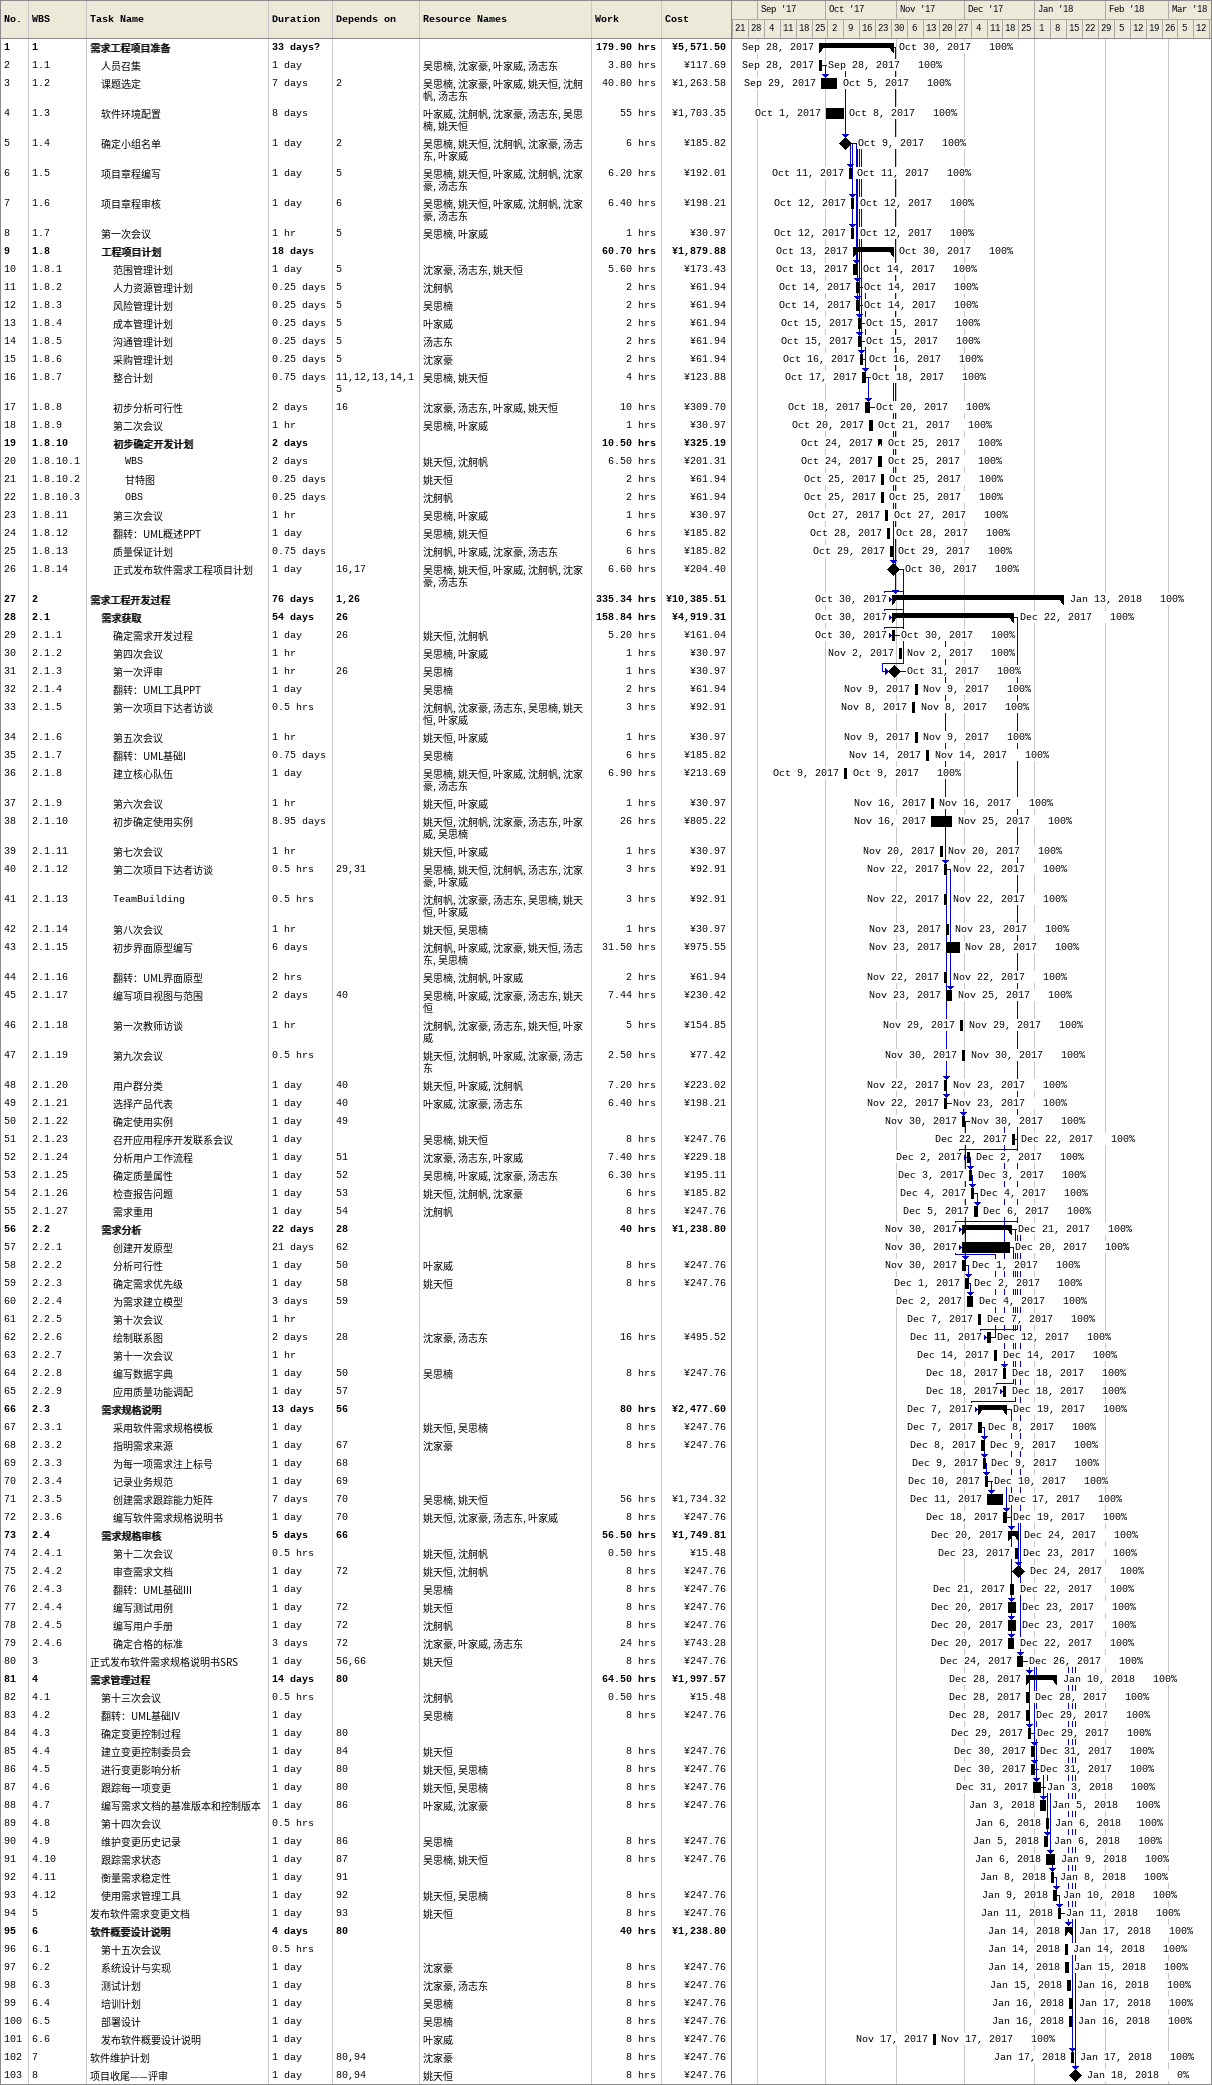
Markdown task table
| ID | WBS | Task | Duration | Start | Finish | Predecessors | Resources | % complete | Work (h) | Cost (¥) |
|---|---|---|---|---|---|---|---|---|---|---|
| 1 | 1 | **需求工程项目准备** | 33d? | 2017-09-28 | 2017-10-30 |  |  | 100 | 179.90 | 5571.50 |
| 2 | 1.1 | 人员召集 | 1d | 2017-09-28 | 2017-09-28 |  | 吴思楠, 沈家豪, 叶家威, 汤志东 | 100 | 3.80 | 117.69 |
| 3 | 1.2 | 课题选定 | 7d | 2017-09-29 | 2017-10-05 | 2 | 吴思楠, 沈家豪, 叶家威, 姚天恒, 沈舸帆, 汤志东 | 100 | 40.80 | 1263.58 |
| 4 | 1.3 | 软件环境配置 | 8d | 2017-10-01 | 2017-10-08 |  | 叶家威, 沈舸帆, 沈家豪, 汤志东, 吴思楠, 姚天恒 | 100 | 55 | 1703.35 |
| 5 | 1.4 | 确定小组名单 | 1d | 2017-10-09 | 2017-10-09 | 2 | 吴思楠, 姚天恒, 沈舸帆, 沈家豪, 汤志东, 叶家威 | 100 | 6 | 185.82 |
| 6 | 1.5 | 项目章程编写 | 1d | 2017-10-11 | 2017-10-11 | 5 | 吴思楠, 姚天恒, 叶家威, 沈舸帆, 沈家豪, 汤志东 | 100 | 6.20 | 192.01 |
| 7 | 1.6 | 项目章程审核 | 1d | 2017-10-12 | 2017-10-12 | 6 | 吴思楠, 姚天恒, 叶家威, 沈舸帆, 沈家豪, 汤志东 | 100 | 6.40 | 198.21 |
| 8 | 1.7 | 第一次会议 | 1h | 2017-10-12 | 2017-10-12 | 5 | 吴思楠, 叶家威 | 100 | 1 | 30.97 |
| 9 | 1.8 | **工程项目计划** | 18d | 2017-10-13 | 2017-10-30 |  |  | 100 | 60.70 | 1879.88 |
| 10 | 1.8.1 | 范围管理计划 | 1d | 2017-10-13 | 2017-10-14 | 5 | 沈家豪, 汤志东, 姚天恒 | 100 | 5.60 | 173.43 |
| 11 | 1.8.2 | 人力资源管理计划 | 0.25d | 2017-10-14 | 2017-10-14 | 5 | 沈舸帆 | 100 | 2 | 61.94 |
| 12 | 1.8.3 | 风险管理计划 | 0.25d | 2017-10-14 | 2017-10-14 | 5 | 吴思楠 | 100 | 2 | 61.94 |
| 13 | 1.8.4 | 成本管理计划 | 0.25d | 2017-10-15 | 2017-10-15 | 5 | 叶家威 | 100 | 2 | 61.94 |
| 14 | 1.8.5 | 沟通管理计划 | 0.25d | 2017-10-15 | 2017-10-15 | 5 | 汤志东 | 100 | 2 | 61.94 |
| 15 | 1.8.6 | 采购管理计划 | 0.25d | 2017-10-16 | 2017-10-16 | 5 | 沈家豪 | 100 | 2 | 61.94 |
| 16 | 1.8.7 | 整合计划 | 0.75d | 2017-10-17 | 2017-10-18 | 11, 12, 13, 14, 15 | 吴思楠, 姚天恒 | 100 | 4 | 123.88 |
| 17 | 1.8.8 | 初步分析可行性 | 2d | 2017-10-18 | 2017-10-20 | 16 | 沈家豪, 汤志东, 叶家威, 姚天恒 | 100 | 10 | 309.70 |
| 18 | 1.8.9 | 第二次会议 | 1h | 2017-10-20 | 2017-10-21 |  | 吴思楠, 叶家威 | 100 | 1 | 30.97 |
| 19 | 1.8.10 | **初步确定开发计划** | 2d | 2017-10-24 | 2017-10-25 |  |  | 100 | 10.50 | 325.19 |
| 20 | 1.8.10.1 | WBS | 2d | 2017-10-24 | 2017-10-25 |  | 姚天恒, 沈舸帆 | 100 | 6.50 | 201.31 |
| 21 | 1.8.10.2 | 甘特图 | 0.25d | 2017-10-25 | 2017-10-25 |  | 姚天恒 | 100 | 2 | 61.94 |
| 22 | 1.8.10.3 | OBS | 0.25d | 2017-10-25 | 2017-10-25 |  | 沈舸帆 | 100 | 2 | 61.94 |
| 23 | 1.8.11 | 第三次会议 | 1h | 2017-10-27 | 2017-10-27 |  | 吴思楠, 叶家威 | 100 | 1 | 30.97 |
| 24 | 1.8.12 | 翻转：UML概述PPT | 1d | 2017-10-28 | 2017-10-28 |  | 吴思楠, 姚天恒 | 100 | 6 | 185.82 |
| 25 | 1.8.13 | 质量保证计划 | 0.75d | 2017-10-29 | 2017-10-29 |  | 沈舸帆, 叶家威, 沈家豪, 汤志东 | 100 | 6 | 185.82 |
| 26 | 1.8.14 | 正式发布软件需求工程项目计划 | 1d | 2017-10-30 | 2017-10-30 | 16, 17 | 吴思楠, 姚天恒, 叶家威, 沈舸帆, 沈家豪, 汤志东 | 100 | 6.60 | 204.40 |
| 27 | 2 | **需求工程开发过程** | 76d | 2017-10-30 | 2018-01-13 | 1, 26 |  | 100 | 335.34 | 10385.51 |
| 28 | 2.1 | **需求获取** | 54d | 2017-10-30 | 2017-12-22 | 26 |  | 100 | 158.84 | 4919.31 |
| 29 | 2.1.1 | 确定需求开发过程 | 1d | 2017-10-30 | 2017-10-30 | 26 | 姚天恒, 沈舸帆 | 100 | 5.20 | 161.04 |
| 30 | 2.1.2 | 第四次会议 | 1h | 2017-11-02 | 2017-11-02 |  | 吴思楠, 叶家威 | 100 | 1 | 30.97 |
| 31 | 2.1.3 | 第一次评审 | 1h | 2017-10-31 | 2017-10-31 | 26 | 吴思楠 | 100 | 1 | 30.97 |
| 32 | 2.1.4 | 翻转：UML工具PPT | 1d | 2017-11-09 | 2017-11-09 |  | 吴思楠 | 100 | 2 | 61.94 |
| 33 | 2.1.5 | 第一次项目下达者访谈 | 0.5h | 2017-11-08 | 2017-11-08 |  | 沈舸帆, 沈家豪, 汤志东, 吴思楠, 姚天恒, 叶家威 | 100 | 3 | 92.91 |
| 34 | 2.1.6 | 第五次会议 | 1h | 2017-11-09 | 2017-11-09 |  | 姚天恒, 叶家威 | 100 | 1 | 30.97 |
| 35 | 2.1.7 | 翻转：UML基础I | 0.75d | 2017-11-14 | 2017-11-14 |  | 吴思楠 | 100 | 6 | 185.82 |
| 36 | 2.1.8 | 建立核心队伍 | 1d | 2017-10-09 | 2017-10-09 |  | 吴思楠, 姚天恒, 叶家威, 沈舸帆, 沈家豪, 汤志东 | 100 | 6.90 | 213.69 |
| 37 | 2.1.9 | 第六次会议 | 1h | 2017-11-16 | 2017-11-16 |  | 姚天恒, 叶家威 | 100 | 1 | 30.97 |
| 38 | 2.1.10 | 初步确定使用实例 | 8.95d | 2017-11-16 | 2017-11-25 |  | 姚天恒, 沈舸帆, 沈家豪, 汤志东, 叶家威, 吴思楠 | 100 | 26 | 805.22 |
| 39 | 2.1.11 | 第七次会议 | 1h | 2017-11-20 | 2017-11-20 |  | 姚天恒, 叶家威 | 100 | 1 | 30.97 |
| 40 | 2.1.12 | 第二次项目下达者访谈 | 0.5h | 2017-11-22 | 2017-11-22 | 29, 31 | 吴思楠, 姚天恒, 沈舸帆, 汤志东, 沈家豪, 叶家威 | 100 | 3 | 92.91 |
| 41 | 2.1.13 | TeamBuilding | 0.5h | 2017-11-22 | 2017-11-22 |  | 沈舸帆, 沈家豪, 汤志东, 吴思楠, 姚天恒, 叶家威 | 100 | 3 | 92.91 |
| 42 | 2.1.14 | 第八次会议 | 1h | 2017-11-23 | 2017-11-23 |  | 姚天恒, 吴思楠 | 100 | 1 | 30.97 |
| 43 | 2.1.15 | 初步界面原型编写 | 6d | 2017-11-23 | 2017-11-28 |  | 沈舸帆, 叶家威, 沈家豪, 姚天恒, 汤志东, 吴思楠 | 100 | 31.50 | 975.55 |
| 44 | 2.1.16 | 翻转：UML界面原型 | 2h | 2017-11-22 | 2017-11-22 |  | 吴思楠, 沈舸帆, 叶家威 | 100 | 2 | 61.94 |
| 45 | 2.1.17 | 编写项目视图与范围 | 2d | 2017-11-23 | 2017-11-25 | 40 | 吴思楠, 叶家威, 沈家豪, 汤志东, 姚天恒 | 100 | 7.44 | 230.42 |
| 46 | 2.1.18 | 第一次教师访谈 | 1h | 2017-11-29 | 2017-11-29 |  | 沈舸帆, 沈家豪, 汤志东, 姚天恒, 叶家威 | 100 | 5 | 154.85 |
| 47 | 2.1.19 | 第九次会议 | 0.5h | 2017-11-30 | 2017-11-30 |  | 姚天恒, 沈舸帆, 叶家威, 沈家豪, 汤志东 | 100 | 2.50 | 77.42 |
| 48 | 2.1.20 | 用户群分类 | 1d | 2017-11-22 | 2017-11-23 | 40 | 姚天恒, 叶家威, 沈舸帆 | 100 | 7.20 | 223.02 |
| 49 | 2.1.21 | 选择产品代表 | 1d | 2017-11-22 | 2017-11-23 | 40 | 叶家威, 沈家豪, 汤志东 | 100 | 6.40 | 198.21 |
| 50 | 2.1.22 | 确定使用实例 | 1d | 2017-11-30 | 2017-11-30 | 49 |  | 100 |  |  |
| 51 | 2.1.23 | 召开应用程序开发联系会议 | 1d | 2017-12-22 | 2017-12-22 |  | 吴思楠, 姚天恒 | 100 | 8 | 247.76 |
| 52 | 2.1.24 | 分析用户工作流程 | 1d | 2017-12-02 | 2017-12-02 | 51 | 沈家豪, 汤志东, 叶家威 | 100 | 7.40 | 229.18 |
| 53 | 2.1.25 | 确定质量属性 | 1d | 2017-12-03 | 2017-12-03 | 52 | 吴思楠, 叶家威, 沈家豪, 汤志东 | 100 | 6.30 | 195.11 |
| 54 | 2.1.26 | 检查报告问题 | 1d | 2017-12-04 | 2017-12-04 | 53 | 姚天恒, 沈舸帆, 沈家豪 | 100 | 6 | 185.82 |
| 55 | 2.1.27 | 需求重用 | 1d | 2017-12-05 | 2017-12-06 | 54 | 沈舸帆 | 100 | 8 | 247.76 |
| 56 | 2.2 | **需求分析** | 22d | 2017-11-30 | 2017-12-21 | 28 |  | 100 | 40 | 1238.80 |
| 57 | 2.2.1 | 创建开发原型 | 21d | 2017-11-30 | 2017-12-20 | 62 |  | 100 |  |  |
| 58 | 2.2.2 | 分析可行性 | 1d | 2017-11-30 | 2017-12-01 | 50 | 叶家威 | 100 | 8 | 247.76 |
| 59 | 2.2.3 | 确定需求优先级 | 1d | 2017-12-01 | 2017-12-02 | 58 | 姚天恒 | 100 | 8 | 247.76 |
| 60 | 2.2.4 | 为需求建立模型 | 3d | 2017-12-02 | 2017-12-04 | 59 |  | 100 |  |  |
| 61 | 2.2.5 | 第十次会议 | 1h | 2017-12-07 | 2017-12-07 |  |  | 100 |  |  |
| 62 | 2.2.6 | 绘制联系图 | 2d | 2017-12-11 | 2017-12-12 | 28 | 沈家豪, 汤志东 | 100 | 16 | 495.52 |
| 63 | 2.2.7 | 第十一次会议 | 1h | 2017-12-14 | 2017-12-14 |  |  | 100 |  |  |
| 64 | 2.2.8 | 编写数据字典 | 1d | 2017-12-18 | 2017-12-18 | 50 | 吴思楠 | 100 | 8 | 247.76 |
| 65 | 2.2.9 | 应用质量功能调配 | 1d | 2017-12-18 | 2017-12-18 | 57 |  | 100 |  |  |
| 66 | 2.3 | **需求规格说明** | 13d | 2017-12-07 | 2017-12-19 | 56 |  | 100 | 80 | 2477.60 |
| 67 | 2.3.1 | 采用软件需求规格模板 | 1d | 2017-12-07 | 2017-12-08 |  | 姚天恒, 吴思楠 | 100 | 8 | 247.76 |
| 68 | 2.3.2 | 指明需求来源 | 1d | 2017-12-08 | 2017-12-09 | 67 | 沈家豪 | 100 | 8 | 247.76 |
| 69 | 2.3.3 | 为每一项需求注上标号 | 1d | 2017-12-09 | 2017-12-09 | 68 |  | 100 |  |  |
| 70 | 2.3.4 | 记录业务规范 | 1d | 2017-12-10 | 2017-12-10 | 69 |  | 100 |  |  |
| 71 | 2.3.5 | 创建需求跟踪能力矩阵 | 7d | 2017-12-11 | 2017-12-17 | 70 | 吴思楠, 姚天恒 | 100 | 56 | 1734.32 |
| 72 | 2.3.6 | 编写软件需求规格说明书 | 1d | 2017-12-18 | 2017-12-19 | 70 | 姚天恒, 沈家豪, 汤志东, 叶家威 | 100 | 8 | 247.76 |
| 73 | 2.4 | **需求规格审核** | 5d | 2017-12-20 | 2017-12-24 | 66 |  | 100 | 56.50 | 1749.81 |
| 74 | 2.4.1 | 第十二次会议 | 0.5h | 2017-12-23 | 2017-12-23 |  | 姚天恒, 沈舸帆 | 100 | 0.50 | 15.48 |
| 75 | 2.4.2 | 审查需求文档 | 1d | 2017-12-24 | 2017-12-24 | 72 | 姚天恒, 沈舸帆 | 100 | 8 | 247.76 |
| 76 | 2.4.3 | 翻转：UML基础III | 1d | 2017-12-21 | 2017-12-22 |  | 吴思楠 | 100 | 8 | 247.76 |
| 77 | 2.4.4 | 编写测试用例 | 1d | 2017-12-20 | 2017-12-23 | 72 | 姚天恒 | 100 | 8 | 247.76 |
| 78 | 2.4.5 | 编写用户手册 | 1d | 2017-12-20 | 2017-12-23 | 72 | 沈舸帆 | 100 | 8 | 247.76 |
| 79 | 2.4.6 | 确定合格的标准 | 3d | 2017-12-20 | 2017-12-22 | 72 | 沈家豪, 叶家威, 汤志东 | 100 | 24 | 743.28 |
| 80 | 3 | 正式发布软件需求规格说明书SRS | 1d | 2017-12-24 | 2017-12-26 | 56, 66 | 姚天恒 | 100 | 8 | 247.76 |
| 81 | 4 | **需求管理过程** | 14d | 2017-12-28 | 2018-01-10 | 80 |  | 100 | 64.50 | 1997.57 |
| 82 | 4.1 | 第十三次会议 | 0.5h | 2017-12-28 | 2017-12-28 |  | 沈舸帆 | 100 | 0.50 | 15.48 |
| 83 | 4.2 | 翻转：UML基础IV | 1d | 2017-12-28 | 2017-12-29 |  | 吴思楠 | 100 | 8 | 247.76 |
| 84 | 4.3 | 确定变更控制过程 | 1d | 2017-12-29 | 2017-12-29 | 80 |  | 100 |  |  |
| 85 | 4.4 | 建立变更控制委员会 | 1d | 2017-12-30 | 2017-12-31 | 84 | 姚天恒 | 100 | 8 | 247.76 |
| 86 | 4.5 | 进行变更影响分析 | 1d | 2017-12-30 | 2017-12-31 | 80 | 姚天恒, 吴思楠 | 100 | 8 | 247.76 |
| 87 | 4.6 | 跟踪每一项变更 | 1d | 2017-12-31 | 2018-01-03 | 80 | 姚天恒, 吴思楠 | 100 | 8 | 247.76 |
| 88 | 4.7 | 编写需求文档的基准版本和控制版本 | 1d | 2018-01-03 | 2018-01-05 | 86 | 叶家威, 沈家豪 | 100 | 8 | 247.76 |
| 89 | 4.8 | 第十四次会议 | 0.5h | 2018-01-06 | 2018-01-06 |  |  | 100 |  |  |
| 90 | 4.9 | 维护变更历史记录 | 1d | 2018-01-05 | 2018-01-06 | 86 | 吴思楠 | 100 | 8 | 247.76 |
| 91 | 4.10 | 跟踪需求状态 | 1d | 2018-01-06 | 2018-01-09 | 87 | 吴思楠, 姚天恒 | 100 | 8 | 247.76 |
| 92 | 4.11 | 衡量需求稳定性 | 1d | 2018-01-08 | 2018-01-08 | 91 |  | 100 |  |  |
| 93 | 4.12 | 使用需求管理工具 | 1d | 2018-01-09 | 2018-01-10 | 92 | 姚天恒, 吴思楠 | 100 | 8 | 247.76 |
| 94 | 5 | 发布软件需求变更文档 | 1d | 2018-01-11 | 2018-01-11 | 93 | 姚天恒 | 100 | 8 | 247.76 |
| 95 | 6 | **软件概要设计说明** | 4d | 2018-01-14 | 2018-01-17 | 80 |  | 100 | 40 | 1238.80 |
| 96 | 6.1 | 第十五次会议 | 0.5h | 2018-01-14 | 2018-01-14 |  |  | 100 |  |  |
| 97 | 6.2 | 系统设计与实现 | 1d | 2018-01-14 | 2018-01-15 |  | 沈家豪 | 100 | 8 | 247.76 |
| 98 | 6.3 | 测试计划 | 1d | 2018-01-15 | 2018-01-16 |  | 沈家豪, 汤志东 | 100 | 8 | 247.76 |
| 99 | 6.4 | 培训计划 | 1d | 2018-01-16 | 2018-01-17 |  | 吴思楠 | 100 | 8 | 247.76 |
| 100 | 6.5 | 部署设计 | 1d | 2018-01-16 | 2018-01-16 |  | 吴思楠 | 100 | 8 | 247.76 |
| 101 | 6.6 | 发布软件概要设计说明 | 1d | 2017-11-17 | 2017-11-17 |  | 叶家威 | 100 | 8 | 247.76 |
| 102 | 7 | 软件维护计划 | 1d | 2018-01-17 | 2018-01-17 | 80, 94 | 沈家豪 | 100 | 8 | 247.76 |
| 103 | 8 | 项目收尾——评审 | 1d | 2018-01-18 | 2018-01-18 | 80, 94 | 姚天恒 | 0 | 8 | 247.76 |
